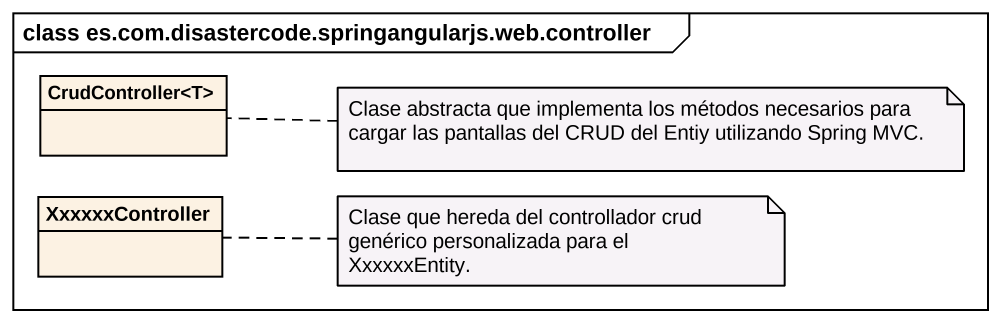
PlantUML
@startuml
mainframe class es.com.disastercode.springangularjs.web.controller
hide circle
hide empty members
class "CrudController<T>" as CrudController_T
class XxxxxxController
note right of CrudController_T : Clase abstracta que implementa los métodos necesarios para cargar las pantallas del CRUD del Entiy utilizando Spring MVC.
note right of XxxxxxController : Clase que hereda del controllador crud genérico personalizada para el XxxxxxEntity.
@enduml
